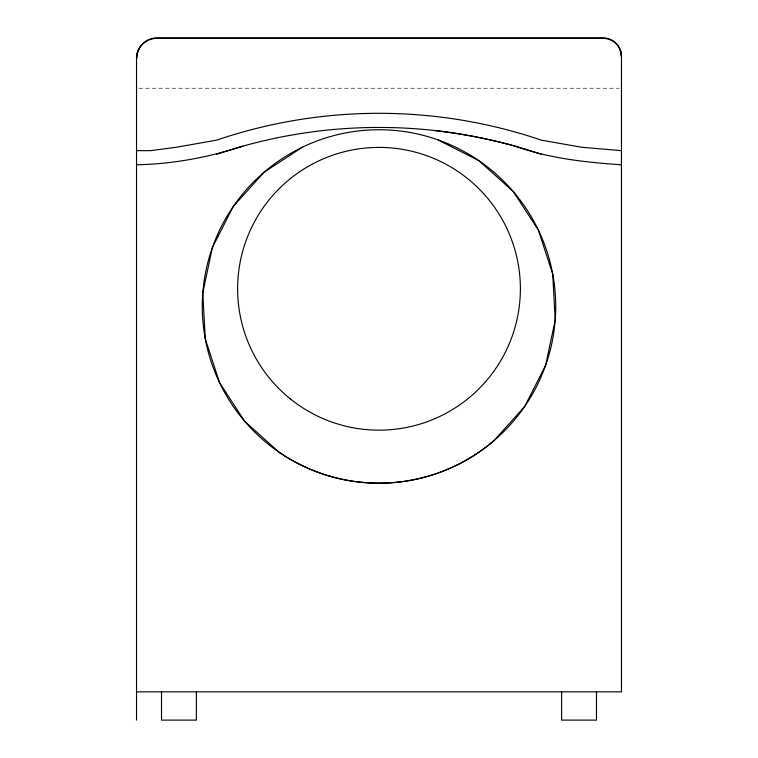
<?xml version="1.0" encoding="UTF-8"?>
<svg xmlns="http://www.w3.org/2000/svg" width="758" height="758" viewBox="0 0 758 758"><rect width="100%" height="100%" fill="white"/><g stroke="black" fill="none" stroke-linecap="round" stroke-linejoin="round"><path stroke-width="0.57" stroke-dasharray="3.79 2.84" d="M138.894 88.231L619.106 88.231"/><path stroke-width="1.14" d="M139.273 48.521L137.226 53.439L136.535 58.698A20.324 20.324 0 0 1 156.868 38.374L603.131 38.374A18.325 18.325 0 0 1 621.465 56.698L620.84 51.961L619.011 47.546M302.698 147.052A176.728 176.728 0 0 0 279.105 452.232A176.728 176.728 0 0 0 555.197 320.075A176.728 176.728 0 0 0 302.698 147.052L264.04 172.227L233.218 206.555L212.335 247.686L202.803 292.825L205.276 338.892L219.593 382.752L244.777 421.41L279.105 452.232A176.699 176.661 0 0 0 493.96 440.682L524.782 406.354L545.665 365.214L555.197 320.075L552.724 274.008L538.407 230.157L513.223 191.499L478.895 160.677L437.764 139.785M136.535 164.789C172.53 164.088 208.677 157.37 242.873 146.161M136.535 150.653L150.567 150.653L176.387 147.242L216.542 140.173A504.676 504.676 0 0 1 541.458 140.173L581.613 147.242L621.465 150.653M136.535 691.827L621.465 691.827L621.465 56.234A18.334 18.334 0 0 0 603.131 37.9L156.859 37.9A20.324 20.324 0 0 0 136.535 58.224L136.535 720.1M621.465 164.789C585.527 162.307 549.218 158.441 515.127 146.161C488.531 138.875 461.414 133.635 434.021 130.461M596.489 691.827L596.489 720.1L561.621 720.1L561.621 691.827M196.379 691.827L196.379 720.1L161.511 720.1L161.511 691.827M216.542 154.31A504.676 504.676 0 0 1 541.458 154.31M290.352 398.916A141.376 141.376 0 0 0 518.709 310.477A141.376 141.376 0 0 0 327.939 156.944A141.376 141.376 0 0 0 290.352 398.916"/></g></svg>
